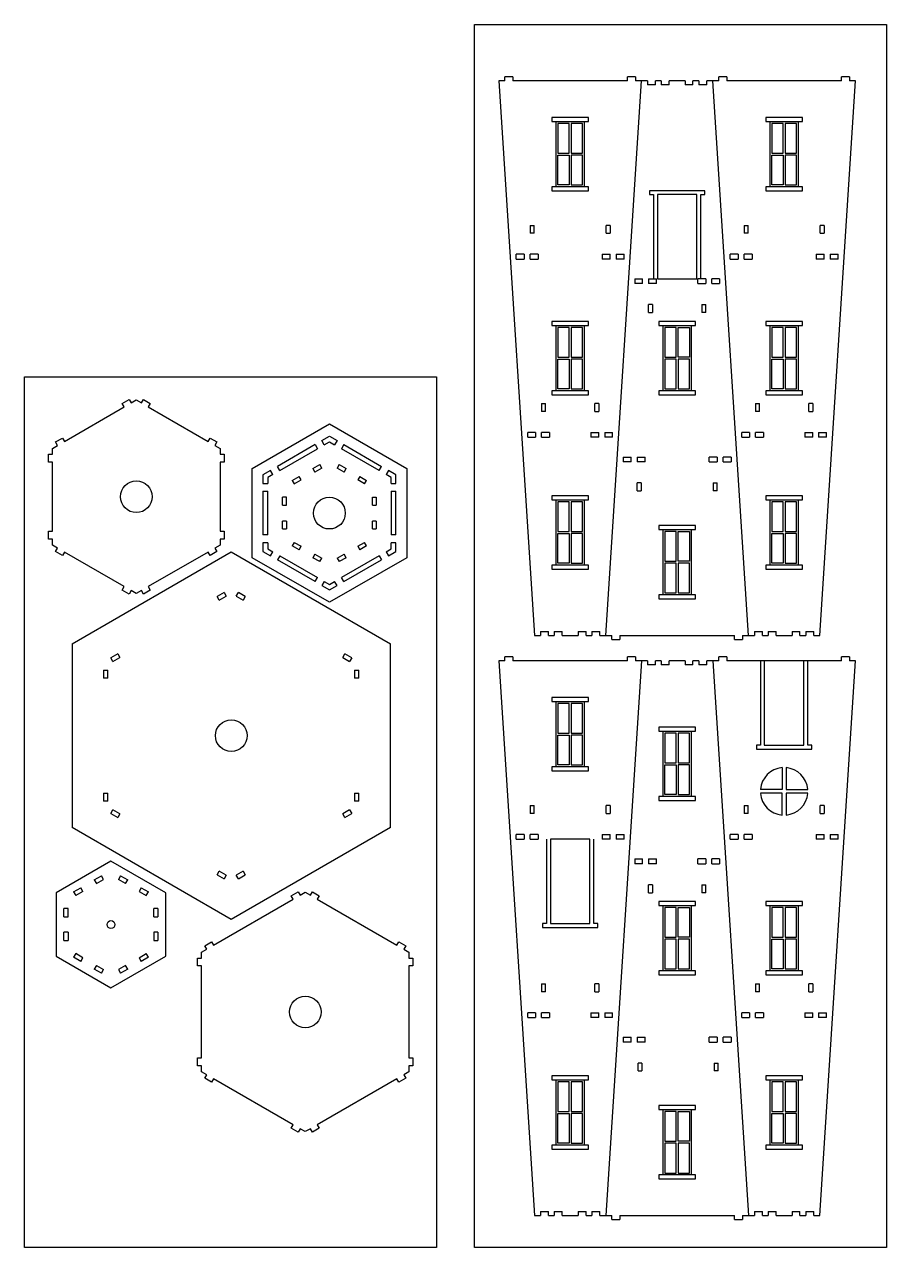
# Model space of a CAD drawing. Header units: inches. Extents: x -44.1 to -2.1, y -13.8 to 25.8.
# Drawn here: x -44.08 to -16.88, y -12.78 to 25.81 of the extents above; entities that cross this region are included whole.
import ezdxf

# ---------------------------------------------------------------- set-up
doc = ezdxf.new("R2010")
doc.units = ezdxf.units.IN
doc.header["$MEASUREMENT"] = 0
doc.linetypes.add('Continuous2', pattern=[0])
doc.layers.add('Cut', color=1, linetype='Continuous')
doc.layers.add('Engrave', color=1, linetype='Continuous')

msp = doc.modelspace()

# ---------------------------------------------------------------- linework, layer by layer
at = {"layer": 'Cut', "color": 13, "linetype": 'Continuous2', "lineweight": -3, "true_color": 0xcc6633}
for p, q in [((-29.884, 25.808), (-16.884, 25.808)), ((-29.884, -12.777), (-29.884, 25.808)), ((-16.884, 25.808), (-16.884, -12.777)), ((-44.084, 14.693), (-31.084, 14.693)), ((-44.084, -12.777), (-44.084, 14.693)), ((-31.084, 14.693), (-31.084, -12.777)), ((-31.084, -12.777), (-44.084, -12.777)), ((-16.884, -12.777), (-29.884, -12.777))]:
    msp.add_line(p, q, dxfattribs=at)
at = {"layer": 'Cut', "color": 7, "linetype": 'Continuous2', "lineweight": -3, "true_color": 0xffffff}
for p, q in [((-29.116, 24.033), (-27.991, 6.533)), ((-28.928, 24.033), (-29.116, 24.033)), ((-28.928, 24.033), (-28.928, 24.158)), ((-28.678, 24.158), (-28.928, 24.158)), ((-28.678, 24.158), (-28.678, 24.033)), ((-25.053, 24.033), (-28.678, 24.033)), ((-25.741, 6.533), (-24.616, 24.033)), ((-25.053, 24.033), (-25.053, 24.158)), ((-24.803, 24.158), (-25.053, 24.158)), ((-24.803, 24.158), (-24.803, 24.033)), ((-24.616, 24.033), (-24.803, 24.033)), ((-24.428, 24.033), (-24.616, 24.033)), ((-24.428, 24.033), (-24.428, 23.908)), ((-24.178, 23.908), (-24.178, 24.033)), ((-23.991, 24.033), (-24.178, 24.033)), ((-23.991, 24.033), (-23.991, 23.908)), ((-23.741, 23.908), (-23.741, 24.033)), ((-23.241, 24.033), (-23.741, 24.033)), ((-23.241, 24.033), (-23.241, 23.908)), ((-22.991, 23.908), (-22.991, 24.033)), ((-22.803, 24.033), (-22.991, 24.033)), ((-22.803, 24.033), (-22.803, 23.908)), ((-22.553, 23.908), (-22.553, 24.033)), ((-22.366, 24.033), (-22.553, 24.033)), ((-22.178, 24.033), (-22.366, 24.033)), ((-21.241, 6.533), (-22.366, 24.033)), ((-22.178, 24.033), (-22.178, 24.158)), ((-21.928, 24.158), (-22.178, 24.158)), ((-21.928, 24.158), (-21.928, 24.033)), ((-18.303, 24.033), (-21.928, 24.033)), ((-18.991, 6.533), (-17.866, 24.033)), ((-18.303, 24.033), (-18.303, 24.158)), ((-18.053, 24.158), (-18.303, 24.158)), ((-18.053, 24.158), (-18.053, 24.033)), ((-17.866, 24.033), (-18.053, 24.033)), ((-24.178, 23.908), (-24.428, 23.908)), ((-23.741, 23.908), (-23.991, 23.908)), ((-22.991, 23.908), (-23.241, 23.908)), ((-22.553, 23.908), (-22.803, 23.908)), ((-27.256, 22.688), (-27.256, 21.751)), ((-26.897, 22.688), (-27.256, 22.688)), ((-26.897, 21.751), (-26.897, 22.688)), ((-26.475, 22.688), (-26.834, 22.688)), ((-26.834, 22.688), (-26.834, 21.751)), ((-26.475, 21.751), (-26.475, 22.688)), ((-20.506, 22.688), (-20.506, 21.751)), ((-20.147, 22.688), (-20.506, 22.688)), ((-20.147, 21.751), (-20.147, 22.688)), ((-19.725, 22.688), (-20.084, 22.688)), ((-20.084, 22.688), (-20.084, 21.751)), ((-19.725, 21.751), (-19.725, 22.688)), ((-27.256, 21.751), (-26.897, 21.751)), ((-27.256, 21.688), (-26.897, 21.688)), ((-27.256, 20.751), (-27.256, 21.688)), ((-26.897, 21.688), (-26.897, 20.751)), ((-26.834, 21.751), (-26.475, 21.751)), ((-26.834, 21.688), (-26.834, 20.751)), ((-26.475, 21.688), (-26.834, 21.688)), ((-26.475, 20.751), (-26.475, 21.688)), ((-20.506, 21.751), (-20.147, 21.751)), ((-20.506, 21.688), (-20.147, 21.688)), ((-20.506, 20.751), (-20.506, 21.688)), ((-20.147, 21.688), (-20.147, 20.751)), ((-20.084, 21.751), (-19.725, 21.751)), ((-20.084, 21.688), (-20.084, 20.751)), ((-19.725, 21.688), (-20.084, 21.688)), ((-19.725, 20.751), (-19.725, 21.688)), ((-26.897, 20.751), (-27.256, 20.751)), ((-26.834, 20.751), (-26.475, 20.751)), ((-20.147, 20.751), (-20.506, 20.751)), ((-20.084, 20.751), (-19.725, 20.751)), ((-22.866, 20.439), (-24.116, 20.439)), ((-24.116, 20.439), (-24.116, 17.783)), ((-22.866, 17.783), (-22.866, 20.439)), ((-28.129, 19.47), (-28.129, 19.22)), ((-28.129, 19.47), (-28.004, 19.47)), ((-28.004, 19.22), (-28.004, 19.47)), ((-25.602, 19.47), (-25.727, 19.47)), ((-25.727, 19.22), (-25.727, 19.47)), ((-25.602, 19.47), (-25.602, 19.22)), ((-21.379, 19.47), (-21.379, 19.22)), ((-21.379, 19.47), (-21.254, 19.47)), ((-21.254, 19.22), (-21.254, 19.47)), ((-18.852, 19.47), (-18.977, 19.47)), ((-18.977, 19.22), (-18.977, 19.47)), ((-18.852, 19.47), (-18.852, 19.22)), ((-28.004, 19.22), (-28.129, 19.22)), ((-25.727, 19.22), (-25.602, 19.22)), ((-21.254, 19.22), (-21.379, 19.22)), ((-18.977, 19.22), (-18.852, 19.22)), ((-28.566, 18.408), (-28.566, 18.558)), ((-28.316, 18.558), (-28.566, 18.558)), ((-28.316, 18.558), (-28.316, 18.408)), ((-28.129, 18.408), (-28.129, 18.558)), ((-27.879, 18.558), (-28.129, 18.558)), ((-27.879, 18.558), (-27.879, 18.408)), ((-25.852, 18.558), (-25.852, 18.408)), ((-25.852, 18.558), (-25.602, 18.558)), ((-25.602, 18.408), (-25.602, 18.558)), ((-25.415, 18.558), (-25.415, 18.408)), ((-25.415, 18.558), (-25.165, 18.558)), ((-25.165, 18.408), (-25.165, 18.558)), ((-21.816, 18.408), (-21.816, 18.558)), ((-21.566, 18.558), (-21.816, 18.558)), ((-21.566, 18.558), (-21.566, 18.408)), ((-21.379, 18.408), (-21.379, 18.558)), ((-21.129, 18.558), (-21.379, 18.558)), ((-21.129, 18.558), (-21.129, 18.408)), ((-19.102, 18.558), (-19.102, 18.408)), ((-19.102, 18.558), (-18.852, 18.558)), ((-18.852, 18.408), (-18.852, 18.558)), ((-18.665, 18.558), (-18.665, 18.408)), ((-18.665, 18.558), (-18.415, 18.558)), ((-18.415, 18.408), (-18.415, 18.558)), ((-28.566, 18.408), (-28.316, 18.408)), ((-28.129, 18.408), (-27.879, 18.408)), ((-25.602, 18.408), (-25.852, 18.408)), ((-25.165, 18.408), (-25.415, 18.408)), ((-21.816, 18.408), (-21.566, 18.408)), ((-21.379, 18.408), (-21.129, 18.408)), ((-18.852, 18.408), (-19.102, 18.408)), ((-18.415, 18.408), (-18.665, 18.408)), ((-24.83, 17.783), (-24.58, 17.783)), ((-24.83, 17.783), (-24.83, 17.633)), ((-24.58, 17.633), (-24.58, 17.783)), ((-24.392, 17.783), (-24.142, 17.783)), ((-24.392, 17.783), (-24.392, 17.633)), ((-24.142, 17.633), (-24.142, 17.783)), ((-24.116, 17.783), (-22.866, 17.783)), ((-22.589, 17.783), (-22.839, 17.783)), ((-22.839, 17.633), (-22.839, 17.783)), ((-22.589, 17.783), (-22.589, 17.633)), ((-22.151, 17.783), (-22.401, 17.783)), ((-22.401, 17.633), (-22.401, 17.783)), ((-22.151, 17.783), (-22.151, 17.633)), ((-24.58, 17.633), (-24.83, 17.633)), ((-24.142, 17.633), (-24.392, 17.633)), ((-22.839, 17.633), (-22.589, 17.633)), ((-22.401, 17.633), (-22.151, 17.633)), ((-24.267, 16.97), (-24.392, 16.97)), ((-24.392, 16.72), (-24.392, 16.97)), ((-24.392, 16.72), (-24.267, 16.72)), ((-24.267, 16.97), (-24.267, 16.72)), ((-22.714, 16.97), (-22.589, 16.97)), ((-22.714, 16.97), (-22.714, 16.72)), ((-22.589, 16.72), (-22.714, 16.72)), ((-22.589, 16.72), (-22.589, 16.97)), ((-26.897, 16.252), (-27.256, 16.252)), ((-27.256, 16.252), (-27.256, 15.314)), ((-26.897, 15.314), (-26.897, 16.252)), ((-26.834, 16.252), (-26.834, 15.314)), ((-26.475, 16.252), (-26.834, 16.252)), ((-26.475, 15.314), (-26.475, 16.252)), ((-23.881, 16.252), (-23.881, 15.314)), ((-23.522, 16.252), (-23.881, 16.252)), ((-23.522, 15.314), (-23.522, 16.252)), ((-23.459, 15.314), (-23.459, 16.252)), ((-23.459, 16.252), (-23.1, 16.252)), ((-23.1, 16.252), (-23.1, 15.314)), ((-20.147, 16.252), (-20.506, 16.252)), ((-20.506, 16.252), (-20.506, 15.314)), ((-20.147, 15.314), (-20.147, 16.252)), ((-20.084, 16.252), (-20.084, 15.314)), ((-19.725, 16.252), (-20.084, 16.252)), ((-19.725, 15.314), (-19.725, 16.252)), ((-27.256, 15.314), (-26.897, 15.314)), ((-27.256, 14.314), (-27.256, 15.252)), ((-27.256, 15.252), (-26.897, 15.252)), ((-26.897, 15.252), (-26.897, 14.314)), ((-26.834, 15.314), (-26.475, 15.314)), ((-26.475, 15.252), (-26.834, 15.252)), ((-26.834, 15.252), (-26.834, 14.314)), ((-26.475, 14.314), (-26.475, 15.252)), ((-23.881, 15.314), (-23.522, 15.314)), ((-23.522, 15.252), (-23.881, 15.252)), ((-23.881, 15.252), (-23.881, 14.314)), ((-23.522, 14.314), (-23.522, 15.252)), ((-23.1, 15.314), (-23.459, 15.314)), ((-23.459, 15.252), (-23.459, 14.314)), ((-23.1, 15.252), (-23.459, 15.252)), ((-23.1, 14.314), (-23.1, 15.252)), ((-20.506, 15.314), (-20.147, 15.314)), ((-20.506, 14.314), (-20.506, 15.252)), ((-20.506, 15.252), (-20.147, 15.252)), ((-20.147, 15.252), (-20.147, 14.314)), ((-20.084, 15.314), (-19.725, 15.314)), ((-19.725, 15.252), (-20.084, 15.252)), ((-20.084, 15.252), (-20.084, 14.314)), ((-19.725, 14.314), (-19.725, 15.252)), ((-26.897, 14.314), (-27.256, 14.314)), ((-26.834, 14.314), (-26.475, 14.314)), ((-23.881, 14.314), (-23.522, 14.314)), ((-23.459, 14.314), (-23.1, 14.314)), ((-20.147, 14.314), (-20.506, 14.314)), ((-20.084, 14.314), (-19.725, 14.314)), ((-40.997, 13.851), (-40.78, 13.976)), ((-40.78, 13.976), (-40.718, 13.867)), ((-40.718, 13.867), (-40.555, 13.961)), ((-40.555, 13.961), (-40.393, 13.867)), ((-40.393, 13.867), (-40.33, 13.975)), ((-40.33, 13.975), (-40.114, 13.85)), ((-42.821, 12.653), (-40.934, 13.742)), ((-40.934, 13.742), (-40.997, 13.851)), ((-40.114, 13.85), (-40.176, 13.742)), ((-40.176, 13.742), (-38.289, 12.653)), ((-27.767, 13.845), (-27.767, 13.595)), ((-27.767, 13.845), (-27.642, 13.845)), ((-27.642, 13.595), (-27.767, 13.595)), ((-27.642, 13.595), (-27.642, 13.845)), ((-25.964, 13.845), (-26.089, 13.845)), ((-26.089, 13.595), (-26.089, 13.845)), ((-26.089, 13.595), (-25.964, 13.595)), ((-25.964, 13.845), (-25.964, 13.595)), ((-21.017, 13.845), (-21.017, 13.595)), ((-21.017, 13.845), (-20.892, 13.845)), ((-20.892, 13.595), (-21.017, 13.595)), ((-20.892, 13.595), (-20.892, 13.845)), ((-19.214, 13.845), (-19.339, 13.845)), ((-19.339, 13.595), (-19.339, 13.845)), ((-19.339, 13.595), (-19.214, 13.595)), ((-19.214, 13.845), (-19.214, 13.595)), ((-36.896, 11.798), (-34.461, 13.204)), ((-34.461, 13.204), (-32.025, 11.798)), ((-43.1, 12.636), (-42.883, 12.761)), ((-42.883, 12.761), (-42.821, 12.653)), ((-38.289, 12.653), (-38.227, 12.761)), ((-38.227, 12.761), (-38.01, 12.636)), ((-34.698, 12.678), (-34.461, 12.815)), ((-34.461, 12.815), (-34.223, 12.678)), ((-28.205, 12.783), (-28.205, 12.933)), ((-27.955, 12.933), (-28.205, 12.933)), ((-28.205, 12.783), (-27.955, 12.783)), ((-27.955, 12.933), (-27.955, 12.783)), ((-27.767, 12.783), (-27.767, 12.933)), ((-27.517, 12.933), (-27.767, 12.933)), ((-27.767, 12.783), (-27.517, 12.783)), ((-27.517, 12.933), (-27.517, 12.783)), ((-26.214, 12.933), (-26.214, 12.783)), ((-26.214, 12.933), (-25.964, 12.933)), ((-25.964, 12.783), (-26.214, 12.783)), ((-25.964, 12.783), (-25.964, 12.933)), ((-25.776, 12.933), (-25.776, 12.783)), ((-25.776, 12.933), (-25.526, 12.933)), ((-25.526, 12.783), (-25.776, 12.783)), ((-25.526, 12.783), (-25.526, 12.933)), ((-21.455, 12.783), (-21.455, 12.933)), ((-21.205, 12.933), (-21.455, 12.933)), ((-21.455, 12.783), (-21.205, 12.783)), ((-21.205, 12.933), (-21.205, 12.783)), ((-21.017, 12.783), (-21.017, 12.933)), ((-20.767, 12.933), (-21.017, 12.933)), ((-21.017, 12.783), (-20.767, 12.783)), ((-20.767, 12.933), (-20.767, 12.783)), ((-19.464, 12.933), (-19.464, 12.783)), ((-19.464, 12.933), (-19.214, 12.933)), ((-19.214, 12.783), (-19.464, 12.783)), ((-19.214, 12.783), (-19.214, 12.933)), ((-19.026, 12.933), (-19.026, 12.783)), ((-19.026, 12.933), (-18.776, 12.933)), ((-18.776, 12.783), (-19.026, 12.783)), ((-18.776, 12.783), (-18.776, 12.933)), ((-43.2, 12.434), (-43.037, 12.528)), ((-43.2, 12.247), (-43.2, 12.434)), ((-43.037, 12.528), (-43.1, 12.636)), ((-38.01, 12.636), (-38.073, 12.528)), ((-38.073, 12.528), (-37.911, 12.434)), ((-37.911, 12.434), (-37.911, 12.247)), ((-34.915, 12.553), (-36.105, 11.865)), ((-36.03, 11.735), (-34.84, 12.423)), ((-34.915, 12.553), (-34.84, 12.423)), ((-34.623, 12.548), (-34.698, 12.678)), ((-34.623, 12.548), (-34.461, 12.641)), ((-34.461, 12.641), (-34.298, 12.548)), ((-34.223, 12.678), (-34.298, 12.548)), ((-34.007, 12.553), (-34.082, 12.423)), ((-32.891, 11.735), (-34.082, 12.423)), ((-34.007, 12.553), (-32.816, 11.865)), ((-43.325, 12.247), (-43.2, 12.247)), ((-43.325, 11.997), (-43.325, 12.247)), ((-43.2, 11.997), (-43.325, 11.997)), ((-43.2, 9.818), (-43.2, 11.997)), ((-37.911, 12.247), (-37.786, 12.247)), ((-37.786, 11.997), (-37.911, 11.997)), ((-37.911, 11.997), (-37.911, 9.818)), ((-37.786, 12.247), (-37.786, 11.997)), ((-25.191, 12.158), (-24.941, 12.158)), ((-25.191, 12.158), (-25.191, 12.008)), ((-24.941, 12.008), (-25.191, 12.008)), ((-24.941, 12.008), (-24.941, 12.158)), ((-24.754, 12.158), (-24.504, 12.158)), ((-24.754, 12.158), (-24.754, 12.008)), ((-24.504, 12.008), (-24.754, 12.008)), ((-24.504, 12.008), (-24.504, 12.158)), ((-22.227, 12.158), (-22.477, 12.158)), ((-22.477, 12.008), (-22.477, 12.158)), ((-22.477, 12.008), (-22.227, 12.008)), ((-22.227, 12.158), (-22.227, 12.008)), ((-21.79, 12.158), (-22.04, 12.158)), ((-22.04, 12.008), (-22.04, 12.158)), ((-22.04, 12.008), (-21.79, 12.008)), ((-21.79, 12.158), (-21.79, 12.008)), ((-36.896, 8.985), (-36.896, 11.798)), ((-36.322, 11.74), (-36.559, 11.603)), ((-36.559, 11.603), (-36.559, 11.329)), ((-36.247, 11.61), (-36.409, 11.516)), ((-36.247, 11.61), (-36.322, 11.74)), ((-36.03, 11.735), (-36.105, 11.865)), ((-34.983, 11.797), (-34.767, 11.922)), ((-34.983, 11.797), (-34.921, 11.688)), ((-34.704, 11.813), (-34.921, 11.688)), ((-34.704, 11.813), (-34.767, 11.922)), ((-34.155, 11.922), (-34.217, 11.813)), ((-34.001, 11.688), (-34.217, 11.813)), ((-34.155, 11.922), (-33.938, 11.797)), ((-34.001, 11.688), (-33.938, 11.797)), ((-32.891, 11.735), (-32.816, 11.865)), ((-32.6, 11.74), (-32.675, 11.61)), ((-32.512, 11.516), (-32.675, 11.61)), ((-32.362, 11.603), (-32.6, 11.74)), ((-32.362, 11.329), (-32.362, 11.603)), ((-32.025, 11.798), (-32.025, 8.985)), ((-36.559, 11.329), (-36.409, 11.329)), ((-36.409, 11.516), (-36.409, 11.329)), ((-35.633, 11.422), (-35.416, 11.547)), ((-35.633, 11.422), (-35.57, 11.313)), ((-35.57, 11.313), (-35.354, 11.438)), ((-35.354, 11.438), (-35.416, 11.547)), ((-33.505, 11.547), (-33.568, 11.438)), ((-33.351, 11.313), (-33.568, 11.438)), ((-33.505, 11.547), (-33.289, 11.422)), ((-33.351, 11.313), (-33.289, 11.422)), ((-32.512, 11.329), (-32.512, 11.516)), ((-32.512, 11.329), (-32.362, 11.329)), ((-24.629, 11.345), (-24.754, 11.345)), ((-24.754, 11.095), (-24.754, 11.345)), ((-24.629, 11.345), (-24.629, 11.095)), ((-22.352, 11.345), (-22.227, 11.345)), ((-22.352, 11.345), (-22.352, 11.095)), ((-22.227, 11.095), (-22.227, 11.345)), ((-36.559, 11.079), (-36.409, 11.079)), ((-36.559, 11.079), (-36.559, 9.704)), ((-36.409, 9.704), (-36.409, 11.079)), ((-35.814, 10.891), (-35.939, 10.891)), ((-35.939, 10.641), (-35.939, 10.891)), ((-35.814, 10.641), (-35.814, 10.891)), ((-33.108, 10.641), (-33.108, 10.891)), ((-33.108, 10.891), (-32.983, 10.891)), ((-32.983, 10.891), (-32.983, 10.641)), ((-32.512, 11.079), (-32.512, 9.704)), ((-32.512, 11.079), (-32.362, 11.079)), ((-32.362, 9.704), (-32.362, 11.079)), ((-24.754, 11.095), (-24.629, 11.095)), ((-22.227, 11.095), (-22.352, 11.095)), ((-35.939, 10.641), (-35.814, 10.641)), ((-33.108, 10.641), (-32.983, 10.641)), ((-26.897, 10.752), (-27.256, 10.752)), ((-27.256, 10.752), (-27.256, 9.814)), ((-26.897, 9.814), (-26.897, 10.752)), ((-26.834, 10.752), (-26.834, 9.814)), ((-26.475, 10.752), (-26.834, 10.752)), ((-26.475, 9.814), (-26.475, 10.752)), ((-20.147, 10.752), (-20.506, 10.752)), ((-20.506, 10.752), (-20.506, 9.814)), ((-20.147, 9.814), (-20.147, 10.752)), ((-20.084, 10.752), (-20.084, 9.814)), ((-19.725, 10.752), (-20.084, 10.752)), ((-19.725, 9.814), (-19.725, 10.752)), ((-35.814, 10.141), (-35.939, 10.141)), ((-35.939, 9.891), (-35.939, 10.141)), ((-35.814, 10.141), (-35.814, 9.891)), ((-33.108, 9.891), (-33.108, 10.141)), ((-32.983, 10.141), (-33.108, 10.141)), ((-32.983, 10.141), (-32.983, 9.891)), ((-43.325, 9.818), (-43.2, 9.818)), ((-43.325, 9.568), (-43.325, 9.818)), ((-37.911, 9.818), (-37.786, 9.818)), ((-37.786, 9.818), (-37.786, 9.568)), ((-36.409, 9.704), (-36.559, 9.704)), ((-35.939, 9.891), (-35.814, 9.891)), ((-33.108, 9.891), (-32.983, 9.891)), ((-32.362, 9.704), (-32.512, 9.704)), ((-27.256, 9.814), (-26.897, 9.814)), ((-27.256, 8.814), (-27.256, 9.752)), ((-27.256, 9.752), (-26.897, 9.752)), ((-26.897, 9.752), (-26.897, 8.814)), ((-26.834, 9.814), (-26.475, 9.814)), ((-26.834, 9.752), (-26.834, 8.814)), ((-26.475, 9.752), (-26.834, 9.752)), ((-26.475, 8.814), (-26.475, 9.752)), ((-23.522, 9.815), (-23.881, 9.815)), ((-23.881, 9.815), (-23.881, 8.877)), ((-23.522, 8.877), (-23.522, 9.815)), ((-23.459, 9.815), (-23.1, 9.815)), ((-23.459, 8.877), (-23.459, 9.815)), ((-23.1, 9.815), (-23.1, 8.877)), ((-20.506, 9.814), (-20.147, 9.814)), ((-20.506, 8.814), (-20.506, 9.752)), ((-20.506, 9.752), (-20.147, 9.752)), ((-20.147, 9.752), (-20.147, 8.814)), ((-20.084, 9.814), (-19.725, 9.814)), ((-20.084, 9.752), (-20.084, 8.814)), ((-19.725, 9.752), (-20.084, 9.752)), ((-19.725, 8.814), (-19.725, 9.752)), ((-43.2, 9.568), (-43.325, 9.568)), ((-43.2, 9.38), (-43.2, 9.568)), ((-43.037, 9.287), (-43.2, 9.38)), ((-43.1, 9.178), (-43.037, 9.287)), ((-37.911, 9.38), (-38.073, 9.287)), ((-38.073, 9.287), (-38.011, 9.178)), ((-37.786, 9.568), (-37.911, 9.568)), ((-37.911, 9.568), (-37.911, 9.38)), ((-36.409, 9.454), (-36.559, 9.454)), ((-36.559, 9.454), (-36.559, 9.18)), ((-36.409, 9.454), (-36.409, 9.266)), ((-36.409, 9.266), (-36.247, 9.173)), ((-35.57, 9.47), (-35.633, 9.361)), ((-35.416, 9.236), (-35.633, 9.361)), ((-35.57, 9.47), (-35.354, 9.345)), ((-35.416, 9.236), (-35.354, 9.345)), ((-33.568, 9.345), (-33.351, 9.47)), ((-33.568, 9.345), (-33.505, 9.236)), ((-33.289, 9.361), (-33.505, 9.236)), ((-33.289, 9.361), (-33.351, 9.47)), ((-32.675, 9.173), (-32.512, 9.266)), ((-32.362, 9.454), (-32.512, 9.454)), ((-32.512, 9.266), (-32.512, 9.454)), ((-32.362, 9.18), (-32.362, 9.454)), ((-42.883, 9.053), (-43.1, 9.178)), ((-42.821, 9.162), (-42.883, 9.053)), ((-40.934, 8.072), (-42.821, 9.162)), ((-42.582, 6.271), (-37.56, 9.17)), ((-38.29, 9.162), (-40.176, 8.072)), ((-38.227, 9.053), (-38.29, 9.162)), ((-38.011, 9.178), (-38.227, 9.053)), ((-37.56, 9.17), (-32.537, 6.271)), ((-34.461, 7.579), (-36.896, 8.985)), ((-36.559, 9.18), (-36.322, 9.043)), ((-36.322, 9.043), (-36.247, 9.173)), ((-36.03, 9.048), (-36.105, 8.918)), ((-34.915, 8.23), (-36.105, 8.918)), ((-36.03, 9.048), (-34.84, 8.36)), ((-34.921, 9.095), (-34.983, 8.986)), ((-34.767, 8.861), (-34.983, 8.986)), ((-34.921, 9.095), (-34.704, 8.97)), ((-34.767, 8.861), (-34.704, 8.97)), ((-32.025, 8.985), (-34.461, 7.579)), ((-34.217, 8.97), (-34.001, 9.095)), ((-34.217, 8.97), (-34.155, 8.861)), ((-33.938, 8.986), (-34.155, 8.861)), ((-32.891, 9.048), (-34.082, 8.36)), ((-34.007, 8.23), (-32.816, 8.918)), ((-33.938, 8.986), (-34.001, 9.095)), ((-32.891, 9.048), (-32.816, 8.918)), ((-32.675, 9.173), (-32.6, 9.043)), ((-32.6, 9.043), (-32.362, 9.18)), ((-23.881, 8.877), (-23.522, 8.877)), ((-23.1, 8.877), (-23.459, 8.877)), ((-26.897, 8.814), (-27.256, 8.814)), ((-26.834, 8.814), (-26.475, 8.814)), ((-23.881, 8.815), (-23.881, 7.877)), ((-23.522, 8.815), (-23.881, 8.815)), ((-23.522, 7.877), (-23.522, 8.815)), ((-23.1, 8.815), (-23.459, 8.815)), ((-23.459, 8.815), (-23.459, 7.877)), ((-23.1, 7.877), (-23.1, 8.815)), ((-20.147, 8.814), (-20.506, 8.814)), ((-20.084, 8.814), (-19.725, 8.814)), ((-34.915, 8.23), (-34.84, 8.36)), ((-34.623, 8.235), (-34.698, 8.105)), ((-34.698, 8.105), (-34.461, 7.968)), ((-34.623, 8.235), (-34.461, 8.141)), ((-34.461, 8.141), (-34.298, 8.235)), ((-34.461, 7.968), (-34.223, 8.105)), ((-34.223, 8.105), (-34.298, 8.235)), ((-34.007, 8.23), (-34.082, 8.36)), ((-40.997, 7.964), (-40.934, 8.072)), ((-40.78, 7.839), (-40.997, 7.964)), ((-40.718, 7.947), (-40.78, 7.839)), ((-40.555, 7.854), (-40.718, 7.947)), ((-40.393, 7.947), (-40.555, 7.854)), ((-40.33, 7.839), (-40.393, 7.947)), ((-40.114, 7.964), (-40.33, 7.839)), ((-40.176, 8.072), (-40.114, 7.964)), ((-37.787, 7.89), (-38.003, 7.765)), ((-37.936, 7.648), (-38.003, 7.765)), ((-37.936, 7.648), (-37.719, 7.773)), ((-37.787, 7.89), (-37.719, 7.773)), ((-37.4, 7.773), (-37.332, 7.89)), ((-37.4, 7.773), (-37.183, 7.648)), ((-37.116, 7.765), (-37.332, 7.89)), ((-37.116, 7.765), (-37.183, 7.648)), ((-23.881, 7.877), (-23.522, 7.877)), ((-23.459, 7.877), (-23.1, 7.877)), ((-27.803, 6.658), (-27.803, 6.533)), ((-27.803, 6.658), (-27.553, 6.658)), ((-27.553, 6.533), (-27.553, 6.658)), ((-27.366, 6.658), (-27.366, 6.533)), ((-27.366, 6.658), (-27.116, 6.658)), ((-27.116, 6.533), (-27.116, 6.658)), ((-26.616, 6.658), (-26.616, 6.533)), ((-26.616, 6.658), (-26.366, 6.658)), ((-26.366, 6.533), (-26.366, 6.658)), ((-26.178, 6.658), (-26.178, 6.533)), ((-26.178, 6.658), (-25.928, 6.658)), ((-25.928, 6.533), (-25.928, 6.658)), ((-21.053, 6.658), (-21.053, 6.533)), ((-21.053, 6.658), (-20.803, 6.658)), ((-20.803, 6.533), (-20.803, 6.658)), ((-20.616, 6.658), (-20.616, 6.533)), ((-20.616, 6.658), (-20.366, 6.658)), ((-20.366, 6.533), (-20.366, 6.658)), ((-19.866, 6.658), (-19.866, 6.533)), ((-19.866, 6.658), (-19.616, 6.658)), ((-19.616, 6.533), (-19.616, 6.658)), ((-19.428, 6.658), (-19.428, 6.533)), ((-19.428, 6.658), (-19.178, 6.658)), ((-19.178, 6.533), (-19.178, 6.658)), ((-42.582, 6.271), (-42.582, 0.472)), ((-32.537, 0.472), (-32.537, 6.271)), ((-27.991, 6.533), (-27.803, 6.533)), ((-27.553, 6.533), (-27.366, 6.533)), ((-27.116, 6.533), (-26.616, 6.533)), ((-26.366, 6.533), (-26.178, 6.533)), ((-25.928, 6.533), (-25.741, 6.533)), ((-25.741, 6.533), (-25.553, 6.533)), ((-25.553, 6.408), (-25.553, 6.533)), ((-25.553, 6.408), (-25.303, 6.408)), ((-25.303, 6.533), (-21.678, 6.533)), ((-25.303, 6.533), (-25.303, 6.408)), ((-21.678, 6.408), (-21.678, 6.533)), ((-21.678, 6.408), (-21.428, 6.408)), ((-21.428, 6.533), (-21.241, 6.533)), ((-21.428, 6.533), (-21.428, 6.408)), ((-21.241, 6.533), (-21.053, 6.533)), ((-20.803, 6.533), (-20.616, 6.533)), ((-20.366, 6.533), (-19.866, 6.533)), ((-19.616, 6.533), (-19.428, 6.533)), ((-19.178, 6.533), (-18.991, 6.533)), ((-41.143, 5.952), (-41.359, 5.827)), ((-41.292, 5.711), (-41.359, 5.827)), ((-41.292, 5.711), (-41.075, 5.836)), ((-41.143, 5.952), (-41.075, 5.836)), ((-34.044, 5.836), (-33.976, 5.952)), ((-34.044, 5.836), (-33.827, 5.711)), ((-33.76, 5.827), (-33.976, 5.952)), ((-33.76, 5.827), (-33.827, 5.711)), ((-28.928, 5.73), (-28.928, 5.855)), ((-28.678, 5.855), (-28.928, 5.855)), ((-28.678, 5.855), (-28.678, 5.73)), ((-25.053, 5.73), (-25.053, 5.855)), ((-24.803, 5.855), (-25.053, 5.855)), ((-24.803, 5.855), (-24.803, 5.73)), ((-22.178, 5.73), (-22.178, 5.855)), ((-21.928, 5.855), (-22.178, 5.855)), ((-21.928, 5.855), (-21.928, 5.73)), ((-18.303, 5.73), (-18.303, 5.855)), ((-18.053, 5.855), (-18.303, 5.855)), ((-18.053, 5.855), (-18.053, 5.73)), ((-41.587, 5.434), (-41.452, 5.434)), ((-41.587, 5.434), (-41.587, 5.184)), ((-41.452, 5.184), (-41.452, 5.434)), ((-33.667, 5.434), (-33.667, 5.184)), ((-33.667, 5.434), (-33.532, 5.434)), ((-33.532, 5.184), (-33.532, 5.434)), ((-28.928, 5.73), (-29.116, 5.73)), ((-29.116, 5.73), (-27.991, -11.77)), ((-25.053, 5.73), (-28.678, 5.73)), ((-24.616, 5.73), (-25.741, -11.77)), ((-24.616, 5.73), (-24.803, 5.73)), ((-24.428, 5.73), (-24.616, 5.73)), ((-24.428, 5.73), (-24.428, 5.605)), ((-24.178, 5.605), (-24.428, 5.605)), ((-23.991, 5.73), (-24.178, 5.73)), ((-24.178, 5.605), (-24.178, 5.73)), ((-23.991, 5.73), (-23.991, 5.605)), ((-23.741, 5.605), (-23.991, 5.605)), ((-23.241, 5.73), (-23.741, 5.73)), ((-23.741, 5.605), (-23.741, 5.73)), ((-23.241, 5.73), (-23.241, 5.605)), ((-22.991, 5.605), (-23.241, 5.605)), ((-22.803, 5.73), (-22.991, 5.73)), ((-22.991, 5.605), (-22.991, 5.73)), ((-22.803, 5.73), (-22.803, 5.605)), ((-22.553, 5.605), (-22.803, 5.605)), ((-22.366, 5.73), (-22.553, 5.73)), ((-22.553, 5.605), (-22.553, 5.73)), ((-22.178, 5.73), (-22.366, 5.73)), ((-22.366, 5.73), (-21.241, -11.77)), ((-18.303, 5.73), (-21.928, 5.73)), ((-19.491, 5.73), (-20.741, 5.73)), ((-20.741, 5.73), (-20.741, 3.074)), ((-19.491, 3.074), (-19.491, 5.73)), ((-18.991, -11.77), (-17.866, 5.73)), ((-17.866, 5.73), (-18.053, 5.73)), ((-41.452, 5.184), (-41.587, 5.184)), ((-33.532, 5.184), (-33.667, 5.184)), ((-27.256, 4.385), (-27.256, 3.448)), ((-26.897, 4.385), (-27.256, 4.385)), ((-26.897, 3.448), (-26.897, 4.385)), ((-26.475, 4.385), (-26.834, 4.385)), ((-26.834, 4.385), (-26.834, 3.448)), ((-26.475, 3.448), (-26.475, 4.385)), ((-27.256, 3.448), (-26.897, 3.448)), ((-27.256, 3.385), (-26.897, 3.385)), ((-27.256, 2.448), (-27.256, 3.385)), ((-26.897, 3.385), (-26.897, 2.448)), ((-26.834, 3.448), (-26.475, 3.448)), ((-26.834, 3.385), (-26.834, 2.448)), ((-26.475, 3.385), (-26.834, 3.385)), ((-26.475, 2.448), (-26.475, 3.385)), ((-23.522, 3.449), (-23.881, 3.449)), ((-23.881, 3.449), (-23.881, 2.511)), ((-23.522, 2.511), (-23.522, 3.449)), ((-23.459, 3.449), (-23.459, 2.511)), ((-23.1, 3.449), (-23.459, 3.449)), ((-23.1, 2.511), (-23.1, 3.449)), ((-20.741, 3.074), (-19.491, 3.074)), ((-26.897, 2.448), (-27.256, 2.448)), ((-26.834, 2.448), (-26.475, 2.448)), ((-23.881, 2.511), (-23.522, 2.511)), ((-23.881, 1.511), (-23.881, 2.449)), ((-23.881, 2.449), (-23.522, 2.449)), ((-23.522, 2.449), (-23.522, 1.511)), ((-23.459, 2.511), (-23.1, 2.511)), ((-23.459, 2.449), (-23.459, 1.511)), ((-23.1, 2.449), (-23.459, 2.449)), ((-23.1, 1.511), (-23.1, 2.449)), ((-20.178, 2.362), (-20.178, 1.677)), ((-20.053, 2.362), (-20.053, 1.677)), ((-41.587, 1.559), (-41.452, 1.559)), ((-41.587, 1.559), (-41.587, 1.309)), ((-41.452, 1.309), (-41.452, 1.559)), ((-33.667, 1.559), (-33.667, 1.309)), ((-33.667, 1.559), (-33.532, 1.559)), ((-33.532, 1.309), (-33.532, 1.559)), ((-20.178, 1.677), (-20.863, 1.677)), ((-20.178, 1.552), (-20.863, 1.552)), ((-20.178, 0.867), (-20.178, 1.552)), ((-20.053, 1.677), (-19.368, 1.677)), ((-20.053, 1.552), (-20.053, 0.867)), ((-19.368, 1.552), (-20.053, 1.552)), ((-41.452, 1.309), (-41.587, 1.309)), ((-33.532, 1.309), (-33.667, 1.309)), ((-28.129, 1.167), (-28.004, 1.167)), ((-28.129, 1.167), (-28.129, 0.917)), ((-28.004, 0.917), (-28.004, 1.167)), ((-25.602, 1.167), (-25.727, 1.167)), ((-25.727, 0.917), (-25.727, 1.167)), ((-25.602, 1.167), (-25.602, 0.917)), ((-23.522, 1.511), (-23.881, 1.511)), ((-23.459, 1.511), (-23.1, 1.511)), ((-21.379, 1.167), (-21.254, 1.167)), ((-21.379, 1.167), (-21.379, 0.917)), ((-21.254, 0.917), (-21.254, 1.167)), ((-18.852, 1.167), (-18.977, 1.167)), ((-18.977, 0.917), (-18.977, 1.167)), ((-18.852, 1.167), (-18.852, 0.917)), ((-41.359, 0.915), (-41.292, 1.032)), ((-41.359, 0.915), (-41.143, 0.79)), ((-41.075, 0.907), (-41.292, 1.032)), ((-41.075, 0.907), (-41.143, 0.79)), ((-33.827, 1.032), (-34.044, 0.907)), ((-33.976, 0.79), (-34.044, 0.907)), ((-33.976, 0.79), (-33.76, 0.915)), ((-33.827, 1.032), (-33.76, 0.915)), ((-28.004, 0.917), (-28.129, 0.917)), ((-25.727, 0.917), (-25.602, 0.917)), ((-21.254, 0.917), (-21.379, 0.917)), ((-18.977, 0.917), (-18.852, 0.917)), ((-37.56, -2.428), (-42.582, 0.472)), ((-32.537, 0.472), (-37.56, -2.428)), ((-28.566, 0.105), (-28.566, 0.255)), ((-28.316, 0.255), (-28.566, 0.255)), ((-28.566, 0.105), (-28.316, 0.105)), ((-28.316, 0.255), (-28.316, 0.105)), ((-28.129, 0.105), (-28.129, 0.255)), ((-27.879, 0.255), (-28.129, 0.255)), ((-28.129, 0.105), (-27.879, 0.105)), ((-27.879, 0.255), (-27.879, 0.105)), ((-26.241, 0.105), (-27.491, 0.105)), ((-27.491, 0.105), (-27.491, -2.551)), ((-26.241, -2.551), (-26.241, 0.105)), ((-25.852, 0.255), (-25.852, 0.105)), ((-25.852, 0.255), (-25.602, 0.255)), ((-25.602, 0.105), (-25.852, 0.105)), ((-25.602, 0.105), (-25.602, 0.255)), ((-25.415, 0.255), (-25.415, 0.105)), ((-25.415, 0.255), (-25.165, 0.255)), ((-25.165, 0.105), (-25.415, 0.105)), ((-25.165, 0.105), (-25.165, 0.255)), ((-21.816, 0.105), (-21.816, 0.255)), ((-21.566, 0.255), (-21.816, 0.255)), ((-21.816, 0.105), (-21.566, 0.105)), ((-21.566, 0.255), (-21.566, 0.105)), ((-21.379, 0.105), (-21.379, 0.255)), ((-21.129, 0.255), (-21.379, 0.255)), ((-21.379, 0.105), (-21.129, 0.105)), ((-21.129, 0.255), (-21.129, 0.105)), ((-19.102, 0.255), (-19.102, 0.105)), ((-19.102, 0.255), (-18.852, 0.255)), ((-18.852, 0.105), (-19.102, 0.105)), ((-18.852, 0.105), (-18.852, 0.255)), ((-18.665, 0.255), (-18.665, 0.105)), ((-18.665, 0.255), (-18.415, 0.255)), ((-18.415, 0.105), (-18.665, 0.105)), ((-18.415, 0.105), (-18.415, 0.255)), ((-41.354, -0.588), (-43.086, -1.588)), ((-39.622, -1.588), (-41.354, -0.588)), ((-24.83, -0.52), (-24.83, -0.67)), ((-24.83, -0.52), (-24.58, -0.52)), ((-24.58, -0.67), (-24.83, -0.67)), ((-24.58, -0.67), (-24.58, -0.52)), ((-24.392, -0.52), (-24.392, -0.67)), ((-24.392, -0.52), (-24.142, -0.52)), ((-24.142, -0.67), (-24.392, -0.67)), ((-24.142, -0.67), (-24.142, -0.52)), ((-22.839, -0.67), (-22.839, -0.52)), ((-22.589, -0.52), (-22.839, -0.52)), ((-22.839, -0.67), (-22.589, -0.67)), ((-22.589, -0.52), (-22.589, -0.67)), ((-22.401, -0.67), (-22.401, -0.52)), ((-22.151, -0.52), (-22.401, -0.52)), ((-22.401, -0.67), (-22.151, -0.67)), ((-22.151, -0.52), (-22.151, -0.67)), ((-41.884, -1.181), (-41.658, -1.051)), ((-41.591, -1.168), (-41.658, -1.051)), ((-41.05, -1.051), (-41.117, -1.168)), ((-41.05, -1.051), (-40.825, -1.181)), ((-38.003, -1.023), (-37.936, -0.906)), ((-38.003, -1.023), (-37.787, -1.148)), ((-37.719, -1.031), (-37.936, -0.906)), ((-37.719, -1.031), (-37.787, -1.148)), ((-37.183, -0.906), (-37.4, -1.031)), ((-37.332, -1.148), (-37.4, -1.031)), ((-37.332, -1.148), (-37.116, -1.023)), ((-37.183, -0.906), (-37.116, -1.023)), ((-42.533, -1.556), (-42.308, -1.426)), ((-42.24, -1.543), (-42.466, -1.673)), ((-42.24, -1.543), (-42.308, -1.426)), ((-41.884, -1.181), (-41.816, -1.298)), ((-41.816, -1.298), (-41.591, -1.168)), ((-40.892, -1.298), (-41.117, -1.168)), ((-40.892, -1.298), (-40.825, -1.181)), ((-40.4, -1.426), (-40.468, -1.543)), ((-40.468, -1.543), (-40.243, -1.673)), ((-40.4, -1.426), (-40.175, -1.556)), ((-24.392, -1.583), (-24.392, -1.333)), ((-24.267, -1.333), (-24.392, -1.333)), ((-24.267, -1.333), (-24.267, -1.583)), ((-22.714, -1.333), (-22.589, -1.333)), ((-22.714, -1.333), (-22.714, -1.583)), ((-22.589, -1.583), (-22.589, -1.333)), ((-43.086, -1.588), (-43.086, -3.588)), ((-42.533, -1.556), (-42.466, -1.673)), ((-40.243, -1.673), (-40.175, -1.556)), ((-39.622, -3.588), (-39.622, -1.588)), ((-38.116, -3.238), (-35.603, -1.787)), ((-35.665, -1.679), (-35.449, -1.554)), ((-35.603, -1.787), (-35.665, -1.679)), ((-35.449, -1.554), (-35.386, -1.662)), ((-35.386, -1.662), (-35.224, -1.568)), ((-35.224, -1.568), (-35.062, -1.662)), ((-35.062, -1.662), (-34.999, -1.554)), ((-34.999, -1.554), (-34.783, -1.679)), ((-34.783, -1.679), (-34.845, -1.787)), ((-34.845, -1.787), (-32.332, -3.238)), ((-24.392, -1.583), (-24.267, -1.583)), ((-22.589, -1.583), (-22.714, -1.583)), ((-42.702, -2.083), (-42.837, -2.083)), ((-42.837, -2.343), (-42.837, -2.083)), ((-42.702, -2.343), (-42.702, -2.083)), ((-40.006, -2.343), (-40.006, -2.083)), ((-39.871, -2.083), (-40.006, -2.083)), ((-39.871, -2.083), (-39.871, -2.343)), ((-23.881, -2.051), (-23.881, -2.989)), ((-23.522, -2.051), (-23.881, -2.051)), ((-23.522, -2.989), (-23.522, -2.051)), ((-23.459, -2.989), (-23.459, -2.051)), ((-23.459, -2.051), (-23.1, -2.051)), ((-23.1, -2.051), (-23.1, -2.989)), ((-20.147, -2.051), (-20.506, -2.051)), ((-20.506, -2.051), (-20.506, -2.989)), ((-20.147, -2.989), (-20.147, -2.051)), ((-20.084, -2.051), (-20.084, -2.989)), ((-19.725, -2.051), (-20.084, -2.051)), ((-19.725, -2.989), (-19.725, -2.051)), ((-42.837, -2.343), (-42.702, -2.343)), ((-40.006, -2.343), (-39.871, -2.343)), ((-27.491, -2.551), (-26.241, -2.551)), ((-42.702, -2.833), (-42.837, -2.833)), ((-42.837, -3.093), (-42.837, -2.833)), ((-42.702, -2.833), (-42.702, -3.093)), ((-40.006, -2.833), (-40.006, -3.093)), ((-39.871, -2.833), (-40.006, -2.833)), ((-39.871, -2.833), (-39.871, -3.093)), ((-23.881, -2.989), (-23.522, -2.989)), ((-23.522, -3.051), (-23.881, -3.051)), ((-23.881, -3.051), (-23.881, -3.989)), ((-23.522, -3.989), (-23.522, -3.051)), ((-23.1, -2.989), (-23.459, -2.989)), ((-23.459, -3.051), (-23.459, -3.989)), ((-23.1, -3.051), (-23.459, -3.051)), ((-23.1, -3.989), (-23.1, -3.051)), ((-20.506, -2.989), (-20.147, -2.989)), ((-20.506, -3.989), (-20.506, -3.051)), ((-20.506, -3.051), (-20.147, -3.051)), ((-20.147, -3.051), (-20.147, -3.989)), ((-20.084, -2.989), (-19.725, -2.989)), ((-19.725, -3.051), (-20.084, -3.051)), ((-20.084, -3.051), (-20.084, -3.989)), ((-19.725, -3.989), (-19.725, -3.051)), ((-42.837, -3.093), (-42.702, -3.093)), ((-40.006, -3.093), (-39.871, -3.093)), ((-38.495, -3.457), (-38.332, -3.363)), ((-38.495, -3.644), (-38.495, -3.457)), ((-38.395, -3.255), (-38.178, -3.13)), ((-38.332, -3.363), (-38.395, -3.255)), ((-38.178, -3.13), (-38.116, -3.238)), ((-32.332, -3.238), (-32.269, -3.13)), ((-32.269, -3.13), (-32.053, -3.255)), ((-32.053, -3.255), (-32.115, -3.363)), ((-32.115, -3.363), (-31.953, -3.457)), ((-31.953, -3.457), (-31.953, -3.644)), ((-43.086, -3.588), (-41.354, -4.588)), ((-42.466, -3.503), (-42.533, -3.62)), ((-42.308, -3.75), (-42.533, -3.62)), ((-42.24, -3.633), (-42.466, -3.503)), ((-42.308, -3.75), (-42.24, -3.633)), ((-41.354, -4.588), (-39.622, -3.588)), ((-40.468, -3.633), (-40.243, -3.503)), ((-40.468, -3.633), (-40.4, -3.75)), ((-40.175, -3.62), (-40.4, -3.75)), ((-40.175, -3.62), (-40.243, -3.503)), ((-38.62, -3.644), (-38.495, -3.644)), ((-38.62, -3.894), (-38.62, -3.644)), ((-31.953, -3.644), (-31.828, -3.644)), ((-31.828, -3.644), (-31.828, -3.894)), ((-41.816, -3.878), (-41.884, -3.995)), ((-41.658, -4.125), (-41.884, -3.995)), ((-41.816, -3.878), (-41.591, -4.008)), ((-41.658, -4.125), (-41.591, -4.008)), ((-40.892, -3.878), (-41.117, -4.008)), ((-41.117, -4.008), (-41.05, -4.125)), ((-40.825, -3.995), (-41.05, -4.125)), ((-40.825, -3.995), (-40.892, -3.878)), ((-38.495, -3.894), (-38.62, -3.894)), ((-38.495, -6.796), (-38.495, -3.894)), ((-31.828, -3.894), (-31.953, -3.894)), ((-31.953, -3.894), (-31.953, -6.796)), ((-23.881, -3.989), (-23.522, -3.989)), ((-23.459, -3.989), (-23.1, -3.989)), ((-20.147, -3.989), (-20.506, -3.989)), ((-20.084, -3.989), (-19.725, -3.989)), ((-27.767, -4.458), (-27.642, -4.458)), ((-27.767, -4.458), (-27.767, -4.708)), ((-27.642, -4.708), (-27.642, -4.458)), ((-25.964, -4.458), (-26.089, -4.458)), ((-26.089, -4.708), (-26.089, -4.458)), ((-25.964, -4.458), (-25.964, -4.708)), ((-21.017, -4.458), (-20.892, -4.458)), ((-21.017, -4.458), (-21.017, -4.708)), ((-20.892, -4.708), (-20.892, -4.458)), ((-19.214, -4.458), (-19.339, -4.458)), ((-19.339, -4.708), (-19.339, -4.458)), ((-19.214, -4.458), (-19.214, -4.708)), ((-27.642, -4.708), (-27.767, -4.708)), ((-26.089, -4.708), (-25.964, -4.708)), ((-20.892, -4.708), (-21.017, -4.708)), ((-19.339, -4.708), (-19.214, -4.708)), ((-28.205, -5.52), (-28.205, -5.37)), ((-27.955, -5.37), (-28.205, -5.37)), ((-27.955, -5.37), (-27.955, -5.52)), ((-27.767, -5.52), (-27.767, -5.37)), ((-27.517, -5.37), (-27.767, -5.37)), ((-27.517, -5.37), (-27.517, -5.52)), ((-26.214, -5.37), (-26.214, -5.52)), ((-26.214, -5.37), (-25.964, -5.37)), ((-25.964, -5.52), (-25.964, -5.37)), ((-25.776, -5.37), (-25.776, -5.52)), ((-25.776, -5.37), (-25.526, -5.37)), ((-25.526, -5.52), (-25.526, -5.37)), ((-21.455, -5.52), (-21.455, -5.37)), ((-21.205, -5.37), (-21.455, -5.37)), ((-21.205, -5.37), (-21.205, -5.52)), ((-21.017, -5.52), (-21.017, -5.37)), ((-20.767, -5.37), (-21.017, -5.37)), ((-20.767, -5.37), (-20.767, -5.52)), ((-19.464, -5.37), (-19.464, -5.52)), ((-19.464, -5.37), (-19.214, -5.37)), ((-19.214, -5.52), (-19.214, -5.37)), ((-19.026, -5.37), (-19.026, -5.52)), ((-19.026, -5.37), (-18.776, -5.37)), ((-18.776, -5.52), (-18.776, -5.37)), ((-28.205, -5.52), (-27.955, -5.52)), ((-27.767, -5.52), (-27.517, -5.52)), ((-25.964, -5.52), (-26.214, -5.52)), ((-25.526, -5.52), (-25.776, -5.52)), ((-21.455, -5.52), (-21.205, -5.52)), ((-21.017, -5.52), (-20.767, -5.52)), ((-19.214, -5.52), (-19.464, -5.52)), ((-18.776, -5.52), (-19.026, -5.52)), ((-25.191, -6.145), (-25.191, -6.295)), ((-25.191, -6.145), (-24.941, -6.145)), ((-24.941, -6.295), (-24.941, -6.145)), ((-24.754, -6.145), (-24.754, -6.295)), ((-24.754, -6.145), (-24.504, -6.145)), ((-24.504, -6.295), (-24.504, -6.145)), ((-22.477, -6.295), (-22.477, -6.145)), ((-22.227, -6.145), (-22.477, -6.145)), ((-22.227, -6.145), (-22.227, -6.295)), ((-22.04, -6.295), (-22.04, -6.145)), ((-21.79, -6.145), (-22.04, -6.145)), ((-21.79, -6.145), (-21.79, -6.295)), ((-24.941, -6.295), (-25.191, -6.295)), ((-24.504, -6.295), (-24.754, -6.295)), ((-22.477, -6.295), (-22.227, -6.295)), ((-22.04, -6.295), (-21.79, -6.295)), ((-38.62, -6.796), (-38.495, -6.796)), ((-38.62, -7.046), (-38.62, -6.796)), ((-31.953, -6.796), (-31.828, -6.796)), ((-31.828, -6.796), (-31.828, -7.046)), ((-38.495, -7.046), (-38.62, -7.046)), ((-38.495, -7.233), (-38.495, -7.046)), ((-38.332, -7.327), (-38.495, -7.233)), ((-38.395, -7.435), (-38.332, -7.327)), ((-31.953, -7.233), (-32.115, -7.327)), ((-32.115, -7.327), (-32.053, -7.435)), ((-31.828, -7.046), (-31.953, -7.046)), ((-31.953, -7.046), (-31.953, -7.233)), ((-24.725, -7.208), (-24.725, -6.958)), ((-24.6, -6.958), (-24.725, -6.958)), ((-24.725, -7.208), (-24.6, -7.208)), ((-24.6, -6.958), (-24.6, -7.208)), ((-22.323, -6.958), (-22.198, -6.958)), ((-22.323, -6.958), (-22.323, -7.208)), ((-22.198, -7.208), (-22.323, -7.208)), ((-22.198, -7.208), (-22.198, -6.958)), ((-38.178, -7.56), (-38.395, -7.435)), ((-38.116, -7.452), (-38.178, -7.56)), ((-35.603, -8.903), (-38.116, -7.452)), ((-32.332, -7.452), (-34.845, -8.903)), ((-32.269, -7.56), (-32.332, -7.452)), ((-32.053, -7.435), (-32.269, -7.56)), ((-26.897, -7.551), (-27.256, -7.551)), ((-27.256, -7.551), (-27.256, -8.489)), ((-26.897, -8.489), (-26.897, -7.551)), ((-26.834, -7.551), (-26.834, -8.489)), ((-26.475, -7.551), (-26.834, -7.551)), ((-26.475, -8.489), (-26.475, -7.551)), ((-20.147, -7.551), (-20.506, -7.551)), ((-20.506, -7.551), (-20.506, -8.489)), ((-20.147, -8.489), (-20.147, -7.551)), ((-20.084, -7.551), (-20.084, -8.489)), ((-19.725, -7.551), (-20.084, -7.551)), ((-19.725, -8.489), (-19.725, -7.551)), ((-23.522, -8.488), (-23.881, -8.488)), ((-23.881, -8.488), (-23.881, -9.426)), ((-23.522, -9.426), (-23.522, -8.488)), ((-23.459, -8.488), (-23.1, -8.488)), ((-23.459, -9.426), (-23.459, -8.488)), ((-23.1, -8.488), (-23.1, -9.426)), ((-27.256, -8.489), (-26.897, -8.489)), ((-27.256, -9.489), (-27.256, -8.551)), ((-27.256, -8.551), (-26.897, -8.551)), ((-26.897, -8.551), (-26.897, -9.489)), ((-26.834, -8.489), (-26.475, -8.489)), ((-26.834, -8.551), (-26.834, -9.489)), ((-26.475, -8.551), (-26.834, -8.551)), ((-26.475, -9.489), (-26.475, -8.551)), ((-20.506, -8.489), (-20.147, -8.489)), ((-20.506, -9.489), (-20.506, -8.551)), ((-20.506, -8.551), (-20.147, -8.551)), ((-20.147, -8.551), (-20.147, -9.489)), ((-20.084, -8.489), (-19.725, -8.489)), ((-20.084, -8.551), (-20.084, -9.489)), ((-19.725, -8.551), (-20.084, -8.551)), ((-19.725, -9.489), (-19.725, -8.551)), ((-35.665, -9.011), (-35.603, -8.903)), ((-35.449, -9.136), (-35.665, -9.011)), ((-35.386, -9.028), (-35.449, -9.136)), ((-35.224, -9.122), (-35.386, -9.028)), ((-35.062, -9.028), (-35.224, -9.122)), ((-34.999, -9.136), (-35.062, -9.028)), ((-34.783, -9.011), (-34.999, -9.136)), ((-34.845, -8.903), (-34.783, -9.011)), ((-26.897, -9.489), (-27.256, -9.489)), ((-26.834, -9.489), (-26.475, -9.489)), ((-23.881, -9.426), (-23.522, -9.426)), ((-23.881, -9.488), (-23.881, -10.426)), ((-23.522, -9.488), (-23.881, -9.488)), ((-23.522, -10.426), (-23.522, -9.488)), ((-23.1, -9.426), (-23.459, -9.426)), ((-23.1, -9.488), (-23.459, -9.488)), ((-23.459, -9.488), (-23.459, -10.426)), ((-23.1, -10.426), (-23.1, -9.488)), ((-20.147, -9.489), (-20.506, -9.489)), ((-20.084, -9.489), (-19.725, -9.489)), ((-23.881, -10.426), (-23.522, -10.426)), ((-23.459, -10.426), (-23.1, -10.426)), ((-27.991, -11.77), (-27.803, -11.77)), ((-27.803, -11.645), (-27.803, -11.77)), ((-27.803, -11.645), (-27.553, -11.645)), ((-27.553, -11.77), (-27.553, -11.645)), ((-27.553, -11.77), (-27.366, -11.77)), ((-27.366, -11.645), (-27.366, -11.77)), ((-27.366, -11.645), (-27.116, -11.645)), ((-27.116, -11.77), (-27.116, -11.645)), ((-27.116, -11.77), (-26.616, -11.77)), ((-26.616, -11.645), (-26.616, -11.77)), ((-26.616, -11.645), (-26.366, -11.645)), ((-26.366, -11.77), (-26.366, -11.645)), ((-26.366, -11.77), (-26.178, -11.77)), ((-26.178, -11.645), (-26.178, -11.77)), ((-26.178, -11.645), (-25.928, -11.645)), ((-25.928, -11.77), (-25.928, -11.645)), ((-25.928, -11.77), (-25.741, -11.77)), ((-25.741, -11.77), (-25.553, -11.77)), ((-25.553, -11.895), (-25.553, -11.77)), ((-25.553, -11.895), (-25.303, -11.895)), ((-25.303, -11.77), (-25.303, -11.895)), ((-25.303, -11.77), (-21.678, -11.77)), ((-21.678, -11.895), (-21.678, -11.77)), ((-21.678, -11.895), (-21.428, -11.895)), ((-21.428, -11.77), (-21.428, -11.895)), ((-21.428, -11.77), (-21.241, -11.77)), ((-21.241, -11.77), (-21.053, -11.77)), ((-21.053, -11.645), (-21.053, -11.77)), ((-21.053, -11.645), (-20.803, -11.645)), ((-20.803, -11.77), (-20.803, -11.645)), ((-20.803, -11.77), (-20.616, -11.77)), ((-20.616, -11.645), (-20.616, -11.77)), ((-20.616, -11.645), (-20.366, -11.645)), ((-20.366, -11.77), (-20.366, -11.645)), ((-20.366, -11.77), (-19.866, -11.77)), ((-19.866, -11.645), (-19.866, -11.77)), ((-19.866, -11.645), (-19.616, -11.645)), ((-19.616, -11.77), (-19.616, -11.645)), ((-19.616, -11.77), (-19.428, -11.77)), ((-19.428, -11.645), (-19.428, -11.77)), ((-19.428, -11.645), (-19.178, -11.645)), ((-19.178, -11.77), (-19.178, -11.645)), ((-19.178, -11.77), (-18.991, -11.77))]:
    msp.add_line(p, q, dxfattribs=at)
for centre, radius in [((-40.555, 10.907), 0.5), ((-34.461, 10.391), 0.5), ((-37.56, 3.371), 0.5), ((-41.354, -2.588), 0.125), ((-35.224, -5.345), 0.5)]:
    msp.add_circle(centre, radius, dxfattribs=at)
for start, end in [(94.7802, 175.2198), (4.7802, 85.2198), (184.7802, 265.2198), (274.7802, 355.2198)]:
    msp.add_arc((-20.116, 1.614), 0.75, start, end, dxfattribs=at)
at = {"layer": 'Engrave', "color": 1, "linetype": 'Continuous2', "lineweight": -3, "true_color": 0xff0000}
for p, q in [((-27.444, 22.876), (-27.444, 22.751)), ((-26.287, 22.876), (-27.444, 22.876)), ((-26.287, 22.751), (-26.287, 22.876)), ((-20.694, 22.876), (-20.694, 22.751)), ((-19.537, 22.876), (-20.694, 22.876)), ((-19.537, 22.751), (-19.537, 22.876)), ((-27.444, 22.751), (-26.287, 22.751)), ((-27.319, 22.751), (-27.319, 20.688)), ((-26.412, 20.688), (-26.412, 22.751)), ((-20.694, 22.751), (-19.537, 22.751)), ((-20.569, 22.751), (-20.569, 20.688)), ((-19.662, 20.688), (-19.662, 22.751)), ((-27.444, 20.688), (-27.444, 20.563)), ((-26.287, 20.688), (-27.444, 20.688)), ((-27.444, 20.563), (-26.287, 20.563)), ((-26.287, 20.563), (-26.287, 20.688)), ((-24.366, 20.564), (-24.366, 20.439)), ((-22.616, 20.564), (-24.366, 20.564)), ((-22.616, 20.439), (-22.616, 20.564)), ((-20.694, 20.688), (-20.694, 20.563)), ((-19.537, 20.688), (-20.694, 20.688)), ((-20.694, 20.563), (-19.537, 20.563)), ((-19.537, 20.563), (-19.537, 20.688)), ((-24.366, 20.439), (-24.241, 20.439)), ((-24.241, 20.439), (-24.241, 17.783)), ((-22.741, 20.439), (-22.616, 20.439)), ((-22.741, 17.783), (-22.741, 20.439)), ((-26.287, 16.439), (-27.444, 16.439)), ((-27.444, 16.439), (-27.444, 16.314)), ((-27.444, 16.314), (-26.287, 16.314)), ((-27.319, 16.314), (-27.319, 14.252)), ((-26.412, 14.252), (-26.412, 16.314)), ((-26.287, 16.314), (-26.287, 16.439)), ((-24.069, 16.439), (-24.069, 16.314)), ((-22.912, 16.439), (-24.069, 16.439)), ((-24.069, 16.314), (-22.912, 16.314)), ((-23.944, 16.314), (-23.944, 14.252)), ((-23.037, 14.252), (-23.037, 16.314)), ((-22.912, 16.314), (-22.912, 16.439)), ((-19.537, 16.439), (-20.694, 16.439)), ((-20.694, 16.439), (-20.694, 16.314)), ((-20.694, 16.314), (-19.537, 16.314)), ((-20.569, 16.314), (-20.569, 14.252)), ((-19.662, 14.252), (-19.662, 16.314)), ((-19.537, 16.314), (-19.537, 16.439)), ((-26.287, 14.252), (-27.444, 14.252)), ((-27.444, 14.252), (-27.444, 14.127)), ((-27.444, 14.127), (-26.287, 14.127)), ((-26.287, 14.127), (-26.287, 14.252)), ((-24.069, 14.252), (-24.069, 14.127)), ((-22.912, 14.252), (-24.069, 14.252)), ((-24.069, 14.127), (-22.912, 14.127)), ((-22.912, 14.127), (-22.912, 14.252)), ((-19.537, 14.252), (-20.694, 14.252)), ((-20.694, 14.252), (-20.694, 14.127)), ((-20.694, 14.127), (-19.537, 14.127)), ((-19.537, 14.127), (-19.537, 14.252)), ((-26.287, 10.939), (-27.444, 10.939)), ((-27.444, 10.939), (-27.444, 10.814)), ((-27.444, 10.814), (-26.287, 10.814)), ((-27.319, 10.814), (-27.319, 8.752)), ((-26.412, 8.752), (-26.412, 10.814)), ((-26.287, 10.814), (-26.287, 10.939)), ((-19.537, 10.939), (-20.694, 10.939)), ((-20.694, 10.939), (-20.694, 10.814)), ((-20.694, 10.814), (-19.537, 10.814)), ((-20.569, 10.814), (-20.569, 8.752)), ((-19.662, 8.752), (-19.662, 10.814)), ((-19.537, 10.814), (-19.537, 10.939)), ((-22.912, 10.002), (-24.069, 10.002)), ((-24.069, 10.002), (-24.069, 9.877)), ((-24.069, 9.877), (-22.912, 9.877)), ((-23.944, 9.877), (-23.944, 7.815)), ((-23.037, 7.815), (-23.037, 9.877)), ((-22.912, 9.877), (-22.912, 10.002)), ((-26.287, 8.752), (-27.444, 8.752)), ((-27.444, 8.752), (-27.444, 8.627)), ((-27.444, 8.627), (-26.287, 8.627)), ((-26.287, 8.627), (-26.287, 8.752)), ((-19.537, 8.752), (-20.694, 8.752)), ((-20.694, 8.752), (-20.694, 8.627)), ((-20.694, 8.627), (-19.537, 8.627)), ((-19.537, 8.627), (-19.537, 8.752)), ((-22.912, 7.815), (-24.069, 7.815)), ((-24.069, 7.815), (-24.069, 7.69)), ((-22.912, 7.69), (-22.912, 7.815)), ((-24.069, 7.69), (-22.912, 7.69)), ((-20.866, 5.73), (-20.866, 3.074)), ((-19.366, 3.074), (-19.366, 5.73)), ((-27.444, 4.573), (-27.444, 4.448)), ((-26.287, 4.573), (-27.444, 4.573)), ((-27.444, 4.448), (-26.287, 4.448)), ((-27.319, 4.448), (-27.319, 2.385)), ((-26.412, 2.385), (-26.412, 4.448)), ((-26.287, 4.448), (-26.287, 4.573)), ((-22.912, 3.636), (-24.069, 3.636)), ((-24.069, 3.636), (-24.069, 3.511)), ((-24.069, 3.511), (-22.912, 3.511)), ((-23.944, 3.511), (-23.944, 1.449)), ((-23.037, 1.449), (-23.037, 3.511)), ((-22.912, 3.511), (-22.912, 3.636)), ((-20.866, 3.074), (-20.991, 3.074)), ((-20.991, 3.074), (-20.991, 2.949)), ((-20.991, 2.949), (-19.241, 2.949)), ((-19.241, 3.074), (-19.366, 3.074)), ((-19.241, 2.949), (-19.241, 3.074)), ((-26.287, 2.385), (-27.444, 2.385)), ((-27.444, 2.385), (-27.444, 2.26)), ((-26.287, 2.26), (-26.287, 2.385)), ((-27.444, 2.26), (-26.287, 2.26)), ((-22.912, 1.449), (-24.069, 1.449)), ((-24.069, 1.449), (-24.069, 1.324)), ((-24.069, 1.324), (-22.912, 1.324)), ((-22.912, 1.324), (-22.912, 1.449)), ((-27.616, 0.105), (-27.616, -2.551)), ((-26.116, -2.551), (-26.116, 0.105)), ((-24.069, -1.864), (-24.069, -1.989)), ((-22.912, -1.864), (-24.069, -1.864)), ((-22.912, -1.989), (-22.912, -1.864)), ((-19.537, -1.864), (-20.694, -1.864)), ((-20.694, -1.864), (-20.694, -1.989)), ((-19.537, -1.989), (-19.537, -1.864)), ((-24.069, -1.989), (-22.912, -1.989)), ((-23.944, -1.989), (-23.944, -4.051)), ((-23.037, -4.051), (-23.037, -1.989)), ((-20.694, -1.989), (-19.537, -1.989)), ((-20.569, -1.989), (-20.569, -4.051)), ((-19.662, -4.051), (-19.662, -1.989)), ((-27.616, -2.551), (-27.741, -2.551)), ((-27.741, -2.551), (-27.741, -2.676)), ((-27.741, -2.676), (-25.991, -2.676)), ((-25.991, -2.551), (-26.116, -2.551)), ((-25.991, -2.676), (-25.991, -2.551)), ((-24.069, -4.051), (-24.069, -4.176)), ((-22.912, -4.051), (-24.069, -4.051)), ((-24.069, -4.176), (-22.912, -4.176)), ((-22.912, -4.176), (-22.912, -4.051)), ((-19.537, -4.051), (-20.694, -4.051)), ((-20.694, -4.051), (-20.694, -4.176)), ((-20.694, -4.176), (-19.537, -4.176)), ((-19.537, -4.176), (-19.537, -4.051)), ((-26.287, -7.364), (-27.444, -7.364)), ((-27.444, -7.364), (-27.444, -7.489)), ((-27.444, -7.489), (-26.287, -7.489)), ((-27.319, -7.489), (-27.319, -9.551)), ((-26.412, -9.551), (-26.412, -7.489)), ((-26.287, -7.489), (-26.287, -7.364)), ((-19.537, -7.364), (-20.694, -7.364)), ((-20.694, -7.364), (-20.694, -7.489)), ((-20.694, -7.489), (-19.537, -7.489)), ((-20.569, -7.489), (-20.569, -9.551)), ((-19.662, -9.551), (-19.662, -7.489)), ((-19.537, -7.489), (-19.537, -7.364)), ((-22.912, -8.301), (-24.069, -8.301)), ((-24.069, -8.301), (-24.069, -8.426)), ((-24.069, -8.426), (-22.912, -8.426)), ((-23.944, -8.426), (-23.944, -10.488)), ((-23.037, -10.488), (-23.037, -8.426)), ((-22.912, -8.426), (-22.912, -8.301)), ((-26.287, -9.551), (-27.444, -9.551)), ((-27.444, -9.551), (-27.444, -9.676)), ((-26.287, -9.676), (-26.287, -9.551)), ((-19.537, -9.551), (-20.694, -9.551)), ((-20.694, -9.551), (-20.694, -9.676)), ((-19.537, -9.676), (-19.537, -9.551)), ((-27.444, -9.676), (-26.287, -9.676)), ((-20.694, -9.676), (-19.537, -9.676)), ((-22.912, -10.488), (-24.069, -10.488)), ((-24.069, -10.488), (-24.069, -10.613)), ((-24.069, -10.613), (-22.912, -10.613)), ((-22.912, -10.613), (-22.912, -10.488))]:
    msp.add_line(p, q, dxfattribs=at)

doc.saveas('drawing.dxf')
